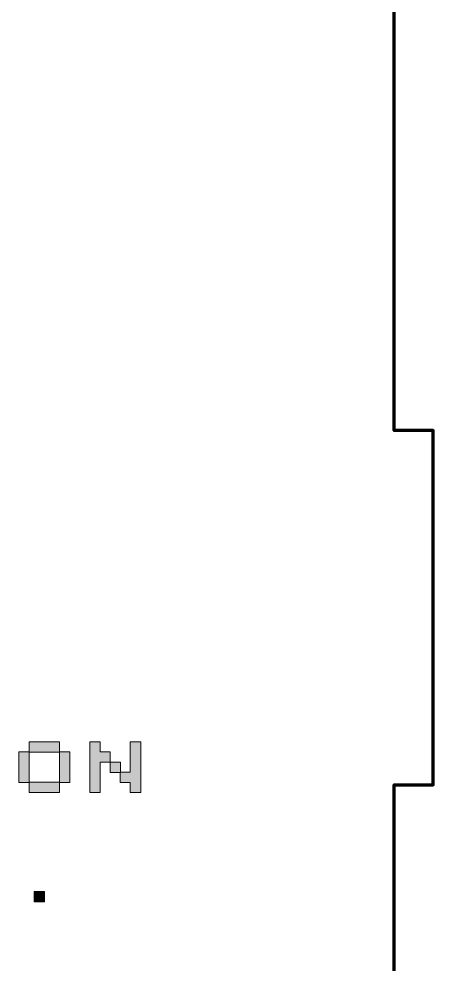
# Model space of a CAD drawing. Header units: millimetres. Extents: x -101 to 399, y -179 to 389.
# Drawn here: x 366.5 to 398.6, y 165 to 238.3 of the extents above; entities that cross this region are included whole.
import ezdxf

# ---------------------------------------------------------------- set-up
doc = ezdxf.new("R2010")
doc.units = ezdxf.units.MM
doc.header["$MEASUREMENT"] = 0
doc.layers.add('Layer 2', color=7, linetype='Continuous')

# ---------------------------------------------------------------- blocks, each defined once
blk = doc.blocks.new('block 70')
at = {"color": 1, "lineweight": 70, "true_color": 0xff0000}
blk.add_lwpolyline([(395.607, 151.477), (395.607, 178.944), (398.607, 178.944), (398.607, 206.41), (395.607, 206.41), (395.607, 309.313)], dxfattribs=at)
blk = doc.blocks.new('block 345')
at = {"layer": 'Layer 2', "true_color": 0xffffff}
h = blk.add_hatch(color=7, dxfattribs=at)
h.dxf.hatch_style = 2
h.paths.add_polyline_path([(369.694, 179.117), (369.694, 178.333), (367.323, 178.333), (367.323, 179.117), (366.539, 179.117), (366.539, 181.488), (367.323, 181.488), (367.323, 182.271), (369.694, 182.271), (369.694, 181.488), (370.477, 181.488), (370.477, 179.117)])
h.paths.add_polyline_path([(369.673, 181.467), (367.337, 181.467), (367.337, 179.131), (369.673, 179.131)])
h = blk.add_hatch(color=7, dxfattribs=at)
h.dxf.hatch_style = 2
h.paths.add_polyline_path([(375.162, 178.333), (375.162, 179.117), (374.379, 179.117), (374.379, 179.9), (373.595, 179.9), (373.595, 180.684), (372.826, 180.684), (372.826, 178.333), (372.029, 178.333), (372.029, 182.271), (372.826, 182.271), (372.826, 181.488), (373.609, 181.488), (373.609, 180.698), (374.4, 180.698), (374.4, 179.914), (375.162, 179.914), (375.162, 182.271), (375.966, 182.271), (375.966, 178.333)])
h = blk.add_hatch(color=7, dxfattribs=at)
h.dxf.hatch_style = 2
h.paths.add_polyline_path([(367.717, 169.867), (367.717, 170.664), (368.515, 170.664), (368.515, 169.867)])
at = {"layer": 'Layer 2', "lineweight": 0}
for points in [[(369.694, 179.117), (369.694, 178.333), (367.323, 178.333), (367.323, 179.117), (366.539, 179.117), (366.539, 181.488), (367.323, 181.488), (367.323, 182.271), (369.694, 182.271), (369.694, 181.488), (370.477, 181.488), (370.477, 179.117), (369.694, 179.117)], [(375.162, 178.333), (375.162, 179.117), (374.379, 179.117), (374.379, 179.9), (373.595, 179.9), (373.595, 180.684), (372.826, 180.684), (372.826, 178.333), (372.029, 178.333), (372.029, 182.271), (372.826, 182.271), (372.826, 181.488), (373.609, 181.488), (373.609, 180.698), (374.4, 180.698), (374.4, 179.914), (375.162, 179.914), (375.162, 182.271), (375.966, 182.271), (375.966, 178.333), (375.162, 178.333)], [(369.673, 181.467), (367.337, 181.467), (367.337, 179.131), (369.673, 179.131), (369.673, 181.467)], [(367.717, 169.867), (367.717, 170.664), (368.515, 170.664), (368.515, 169.867), (367.717, 169.867)]]:
    blk.add_lwpolyline(points, dxfattribs=at)

msp = doc.modelspace()

# ---------------------------------------------------------------- block references
msp.add_blockref('block 70', (0, 0))
at = {"layer": 'Layer 2'}
msp.add_blockref('block 345', (0, 0), dxfattribs=at)

doc.saveas('drawing.dxf')
